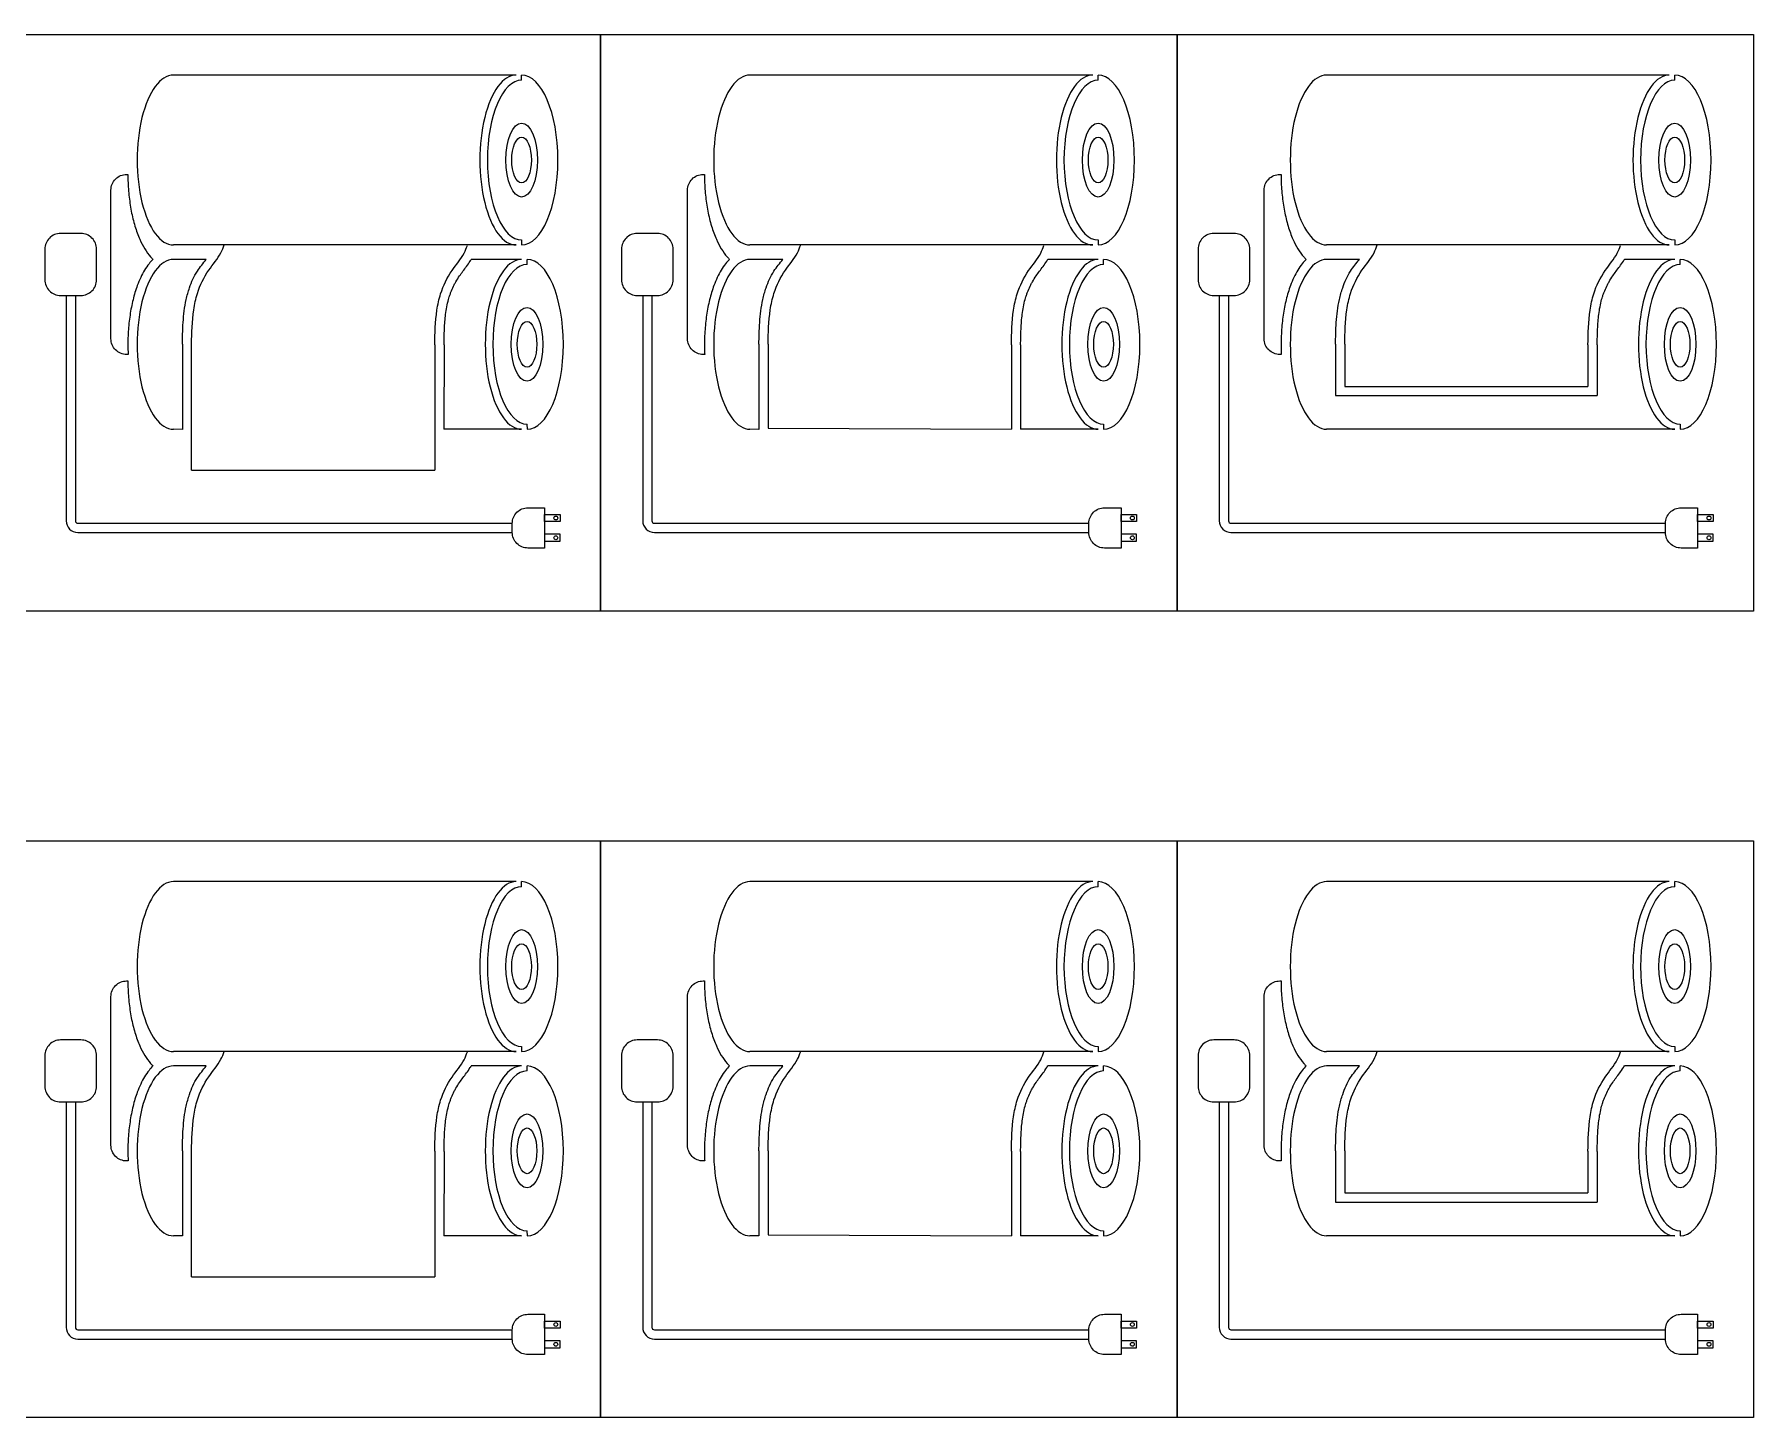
# Model space of a CAD drawing. Header units: millimetres. Extents: x 8720 to 21065, y 164 to 8435.
# Drawn here: x 17093 to 21065, y 5240 to 8435 of the extents above; entities that cross this region are included whole.
import ezdxf

# ---------------------------------------------------------------- set-up
doc = ezdxf.new("R2010")
doc.units = ezdxf.units.MM
doc.layers.add('1', color=6, linetype='Continuous')

msp = doc.modelspace()

# ---------------------------------------------------------------- linework, layer by layer
at = {"layer": '1'}
for points in [[(17068.6, 8434.9), (18400.7, 8434.9), (18400.7, 7102.8), (17068.6, 7102.8)], [(18400.7, 8434.9), (19732.8, 8434.9), (19732.8, 7102.8), (18400.7, 7102.8)], [(19732.8, 8434.9), (21064.9, 8434.9), (21064.9, 7102.8), (19732.8, 7102.8)], [(18271.4, 7325.9), (18307.4, 7325.9), (18307.4, 7309.5), (18271.4, 7309.5)], [(19603.5, 7325.9), (19639.5, 7325.9), (19639.5, 7309.5), (19603.5, 7309.5)], [(20935.5, 7325.9), (20971.5, 7325.9), (20971.5, 7309.5), (20935.5, 7309.5)], [(18271.4, 7263.9), (18307.4, 7263.9), (18307.4, 7280.3), (18271.4, 7280.3)], [(19603.5, 7263.9), (19639.5, 7263.9), (19639.5, 7280.3), (19603.5, 7280.3)], [(20935.5, 7263.9), (20971.5, 7263.9), (20971.5, 7280.3), (20935.5, 7280.3)], [(17068.6, 6571.8), (18400.7, 6571.8), (18400.7, 5239.7), (17068.6, 5239.7)], [(18400.7, 6571.8), (19732.8, 6571.8), (19732.8, 5239.7), (18400.7, 5239.7)], [(19732.8, 6571.8), (21064.9, 6571.8), (21064.9, 5239.7), (19732.8, 5239.7)], [(18271.4, 5462.8), (18307.4, 5462.8), (18307.4, 5446.4), (18271.4, 5446.4)], [(19603.5, 5462.8), (19639.5, 5462.8), (19639.5, 5446.4), (19603.5, 5446.4)], [(20935.5, 5462.8), (20971.5, 5462.8), (20971.5, 5446.4), (20935.5, 5446.4)], [(18271.4, 5400.8), (18307.4, 5400.8), (18307.4, 5417.2), (18271.4, 5417.2)], [(19603.5, 5400.8), (19639.5, 5400.8), (19639.5, 5417.2), (19603.5, 5417.2)], [(20935.5, 5400.8), (20971.5, 5400.8), (20971.5, 5417.2), (20935.5, 5417.2)]]:
    msp.add_lwpolyline(points, close=True, dxfattribs=at)
for points in [[(18205.9, 8340.8), (17414.2, 8340.8)], [(18218.5, 8329.2), (18218.5, 8340.8)], [(19538, 8340.8), (18746.2, 8340.8)], [(19550.6, 8329.2), (19550.6, 8340.8)], [(20870.1, 8340.8), (20078.3, 8340.8)], [(20882.7, 8329.2), (20882.7, 8340.8)], [(18205.9, 7948.4), (17414.2, 7948.4)], [(18218.5, 7960), (18218.5, 7948.4)], [(19538, 7948.4), (18746.2, 7948.4)], [(19550.6, 7960), (19550.6, 7948.4)], [(20870.1, 7948.4), (20078.3, 7948.4)], [(20882.7, 7960), (20882.7, 7948.4)], [(17489.9, 7915.1), (17414.2, 7915.1)], [(18218.5, 7915.1), (18102.1, 7915.1)], [(18231.1, 7903.5), (18231.1, 7915.1)], [(18822, 7915.1), (18746.2, 7915.1)], [(19550.6, 7915.1), (19434.2, 7915.1)], [(19563.1, 7903.5), (19563.1, 7915.1)], [(20154, 7915.1), (20078.3, 7915.1)], [(20882.7, 7915.1), (20766.3, 7915.1)], [(20895.2, 7903.5), (20895.2, 7915.1)], [(17434.8, 7719.3), (17434.8, 7522.5)], [(17456.1, 7428.3), (17456.1, 7718.9)], [(18018, 7718), (18018, 7428.3)], [(18039.3, 7717.6), (18039, 7522.7)], [(18766.9, 7719.3), (18766.9, 7522.5)], [(19350.1, 7718), (19350.1, 7522.7)], [(19371.4, 7717.6), (19371.1, 7522.7)], [(20099, 7719.3), (20099, 7600.5)], [(20682.2, 7718), (20682.2, 7621.7)], [(20703.5, 7717.6), (20703.3, 7600.5)], [(20099, 7600.5), (20703.3, 7600.5)], [(20120.2, 7621.7), (20682.2, 7621.7)], [(17434.8, 7522.5), (17414.2, 7522.7)], [(18218.5, 7522.7), (18039, 7522.7)], [(18231, 7534.3), (18231.1, 7522.7)], [(18766.9, 7522.5), (18746.2, 7522.7)], [(18788.1, 7525), (19350.1, 7522.7)], [(19550.6, 7522.7), (19371.1, 7522.7)], [(19563.1, 7534.3), (19563.1, 7522.7)], [(20882.7, 7522.7), (20078.3, 7522.7)], [(20895.2, 7534.3), (20895.2, 7522.7)], [(17456.1, 7428.3), (18018, 7428.3)], [(18205.9, 6477.7), (17414.2, 6477.7)], [(18218.5, 6466.1), (18218.5, 6477.7)], [(19538, 6477.7), (18746.2, 6477.7)], [(19550.6, 6466.1), (19550.6, 6477.7)], [(20870.1, 6477.7), (20078.3, 6477.7)], [(20882.7, 6466.1), (20882.7, 6477.7)], [(18205.9, 6085.3), (17414.2, 6085.3)], [(18218.5, 6096.9), (18218.5, 6085.3)], [(19538, 6085.3), (18746.2, 6085.3)], [(19550.6, 6096.9), (19550.6, 6085.3)], [(20870.1, 6085.3), (20078.3, 6085.3)], [(20882.7, 6096.9), (20882.7, 6085.3)], [(17489.9, 6052), (17414.2, 6052)], [(18218.5, 6052), (18102.1, 6052)], [(18231.1, 6040.4), (18231.1, 6052)], [(18822, 6052), (18746.2, 6052)], [(19550.6, 6052), (19434.2, 6052)], [(19563.1, 6040.4), (19563.1, 6052)], [(20154, 6052), (20078.3, 6052)], [(20882.7, 6052), (20766.3, 6052)], [(20895.2, 6040.4), (20895.2, 6052)], [(17434.8, 5856.2), (17434.8, 5659.4)], [(17456.1, 5565.2), (17456.1, 5855.8)], [(18018, 5854.9), (18018, 5565.2)], [(18039.3, 5854.5), (18039, 5659.6)], [(18766.9, 5856.2), (18766.9, 5659.4)], [(19350.1, 5854.9), (19350.1, 5659.6)], [(19371.4, 5854.5), (19371.1, 5659.6)], [(20099, 5856.2), (20099, 5737.4)], [(20682.2, 5854.9), (20682.2, 5758.7)], [(20703.5, 5854.5), (20703.3, 5737.4)], [(20099, 5737.4), (20703.3, 5737.4)], [(20120.2, 5758.7), (20682.2, 5758.7)], [(17434.8, 5659.4), (17414.2, 5659.6)], [(18218.5, 5659.6), (18039, 5659.6)], [(18231, 5671.2), (18231.1, 5659.6)], [(18766.9, 5659.4), (18746.2, 5659.6)], [(18788.1, 5662), (19350.1, 5659.6)], [(19550.6, 5659.6), (19371.1, 5659.6)], [(19563.1, 5671.2), (19563.1, 5659.6)], [(20882.7, 5659.6), (20078.3, 5659.6)], [(20895.2, 5671.2), (20895.2, 5659.6)], [(17456.1, 5565.2), (18018, 5565.2)]]:
    msp.add_lwpolyline(points, dxfattribs=at)
for points in [[(17309.6, 7695.6), (17306, 7695.6, -0.414214), (17269.8, 7731.8), (17269.8, 8075.2, -0.414214), (17306, 8111.4), (17309, 8111.4)], [(18641.6, 7695.6), (18638.1, 7695.6, -0.414214), (18601.9, 7731.8), (18601.9, 8075.2, -0.414214), (18638.1, 8111.4), (18641.1, 8111.4)], [(19973.7, 7695.6), (19970.2, 7695.6, -0.414214), (19934, 7731.8), (19934, 8075.2, -0.414214), (19970.2, 8111.4), (19973.2, 8111.4)], [(17166.3, 7831.9), (17166.3, 7311.2, 0.414214), (17193.2, 7284.3), (18197, 7284.3)], [(17187.6, 7831.9), (17187.6, 7311.2, 0.414214), (17193.2, 7305.5), (18197, 7305.5)], [(18498.4, 7831.9), (18498.4, 7311.2, 0.414214), (18525.3, 7284.3), (19529.1, 7284.3)], [(18519.6, 7831.9), (18519.6, 7311.2, 0.414214), (18525.3, 7305.5), (19529.1, 7305.5)], [(19830.5, 7831.9), (19830.5, 7311.2, 0.414214), (19857.4, 7284.3), (20861.2, 7284.3)], [(19851.7, 7831.9), (19851.7, 7311.2, 0.414214), (19857.4, 7305.5), (20861.2, 7305.5)], [(17309.6, 5832.5), (17306, 5832.5, -0.414214), (17269.8, 5868.7), (17269.8, 6212.1, -0.414214), (17306, 6248.3), (17309, 6248.3)], [(18641.6, 5832.5), (18638.1, 5832.5, -0.414214), (18601.9, 5868.7), (18601.9, 6212.1, -0.414214), (18638.1, 6248.3), (18641.1, 6248.3)], [(19973.7, 5832.5), (19970.2, 5832.5, -0.414214), (19934, 5868.7), (19934, 6212.1, -0.414214), (19970.2, 6248.3), (19973.2, 6248.3)], [(17166.3, 5968.8), (17166.3, 5448.1, 0.414214), (17193.2, 5421.2), (18197, 5421.2)], [(17187.6, 5968.8), (17187.6, 5448.1, 0.414214), (17193.2, 5442.5), (18197, 5442.5)], [(18498.4, 5968.8), (18498.4, 5448.1, 0.414214), (18525.3, 5421.2), (19529.1, 5421.2)], [(18519.6, 5968.8), (18519.6, 5448.1, 0.414214), (18525.3, 5442.5), (19529.1, 5442.5)], [(19830.5, 5968.8), (19830.5, 5448.1, 0.414214), (19857.4, 5421.2), (20861.2, 5421.2)], [(19851.7, 5968.8), (19851.7, 5448.1, 0.414214), (19857.4, 5442.5), (20861.2, 5442.5)]]:
    msp.add_lwpolyline(points, format="xyb", dxfattribs=at)
for points in [[(17200.4, 7975.1), (17153.4, 7975.1, 0.414214), (17117.2, 7938.9), (17117.2, 7868.1, 0.414214), (17153.4, 7831.9), (17200.4, 7831.9, 0.414214), (17236.6, 7868.1), (17236.6, 7938.9, 0.414214)], [(18532.5, 7975.1), (18485.5, 7975.1, 0.414214), (18449.3, 7938.9), (18449.3, 7868.1, 0.414214), (18485.5, 7831.9), (18532.5, 7831.9, 0.414214), (18568.7, 7868.1), (18568.7, 7938.9, 0.414214)], [(19864.6, 7975.1), (19817.6, 7975.1, 0.414214), (19781.4, 7938.9), (19781.4, 7868.1, 0.414214), (19817.6, 7831.9), (19864.6, 7831.9, 0.414214), (19900.8, 7868.1), (19900.8, 7938.9, 0.414214)], [(18233.2, 7341.5), (18271.4, 7341.5), (18271.4, 7248.3), (18233.2, 7248.3, -0.414214), (18197, 7284.5), (18197, 7305.3, -0.414214)], [(19565.3, 7341.5), (19603.5, 7341.5), (19603.5, 7248.3), (19565.3, 7248.3, -0.414214), (19529.1, 7284.5), (19529.1, 7305.3, -0.414214)], [(20897.4, 7341.5), (20935.5, 7341.5), (20935.5, 7248.3), (20897.4, 7248.3, -0.414214), (20861.2, 7284.5), (20861.2, 7305.3, -0.414214)], [(17200.4, 6112), (17153.4, 6112, 0.414214), (17117.2, 6075.8), (17117.2, 6005, 0.414214), (17153.4, 5968.8), (17200.4, 5968.8, 0.414214), (17236.6, 6005), (17236.6, 6075.8, 0.414214)], [(18532.5, 6112), (18485.5, 6112, 0.414214), (18449.3, 6075.8), (18449.3, 6005, 0.414214), (18485.5, 5968.8), (18532.5, 5968.8, 0.414214), (18568.7, 6005), (18568.7, 6075.8, 0.414214)], [(19864.6, 6112), (19817.6, 6112, 0.414214), (19781.4, 6075.8), (19781.4, 6005, 0.414214), (19817.6, 5968.8), (19864.6, 5968.8, 0.414214), (19900.8, 6005), (19900.8, 6075.8, 0.414214)], [(18233.2, 5478.4), (18271.4, 5478.4), (18271.4, 5385.2), (18233.2, 5385.2, -0.414214), (18197, 5421.4), (18197, 5442.2, -0.414214)], [(19565.3, 5478.4), (19603.5, 5478.4), (19603.5, 5385.2), (19565.3, 5385.2, -0.414214), (19529.1, 5421.4), (19529.1, 5442.2, -0.414214)], [(20897.4, 5478.4), (20935.5, 5478.4), (20935.5, 5385.2), (20897.4, 5385.2, -0.414214), (20861.2, 5421.4), (20861.2, 5442.2, -0.414214)]]:
    msp.add_lwpolyline(points, format="xyb", close=True, dxfattribs=at)
for centre in [(18297.6, 7317.7), (19629.7, 7317.7), (20961.8, 7317.7), (18297.6, 7272.1), (19629.7, 7272.1), (20961.8, 7272.1), (18297.6, 5454.6), (19629.7, 5454.6), (20961.8, 5454.6), (18297.6, 5409), (19629.7, 5409), (20961.8, 5409)]:
    msp.add_circle(centre, 4.42, dxfattribs=at)
for centre, major_axis, start_param, end_param in [((17414.2, 8144.6), (0, 196.2), 0, 3.141593), ((18205.9, 8144.6), (0, 196.2), 0, 3.141593), ((18218.5, 8144.6), (0, 184.6), 0, 3.141577), ((18218.5, 8144.6), (0, 196.2), 3.141593, 6.283185), ((18746.2, 8144.6), (0, 196.2), 0, 3.141593), ((19538, 8144.6), (0, 196.2), 0, 3.141593), ((19550.6, 8144.6), (0, 184.6), 0, 3.141577), ((19550.6, 8144.6), (0, 196.2), 3.141593, 6.283185), ((20078.3, 8144.6), (0, 196.2), 0, 3.141593), ((20870.1, 8144.6), (0, 196.2), 0, 3.141593), ((20882.7, 8144.6), (0, 184.6), 0, 3.141577), ((20882.7, 8144.6), (0, 196.2), 3.141593, 6.283185), ((17414.2, 7718.9), (0, 196.2), 0, 3.141593), ((18218.5, 7718.9), (0, 196.2), 0, 3.141593), ((18231.1, 7718.9), (0, 196.2), 3.141593, 6.283185), ((18746.2, 7718.9), (0, 196.2), 0, 3.141593), ((19550.6, 7718.9), (0, 196.2), 0, 3.141593), ((19563.1, 7718.9), (0, 196.2), 3.141593, 6.283185), ((20078.3, 7718.9), (0, 196.2), 0, 3.141593), ((20882.7, 7718.9), (0, 196.2), 0, 3.141593), ((20895.2, 7718.9), (0, 196.2), 3.141593, 6.283185), ((18231.1, 7718.9), (0, 184.6), 0, 3.141577), ((19563.1, 7718.9), (0, 184.6), 0, 3.141577), ((20895.2, 7718.9), (0, 184.6), 0, 3.141577), ((17414.2, 6281.5), (0, 196.2), 0, 3.141593), ((18205.9, 6281.5), (0, 196.2), 0, 3.141593), ((18218.5, 6281.5), (0, 196.2), 3.141593, 6.283185), ((18746.2, 6281.5), (0, 196.2), 0, 3.141593), ((19538, 6281.5), (0, 196.2), 0, 3.141593), ((19550.6, 6281.5), (0, 196.2), 3.141593, 6.283185), ((20078.3, 6281.5), (0, 196.2), 0, 3.141593), ((20870.1, 6281.5), (0, 196.2), 0, 3.141593), ((20882.7, 6281.5), (0, 196.2), 3.141593, 6.283185), ((18218.5, 6281.5), (0, 184.6), 0, 3.141577), ((19550.6, 6281.5), (0, 184.6), 0, 3.141577), ((20882.7, 6281.5), (0, 184.6), 0, 3.141577), ((17414.2, 5855.8), (0, 196.2), 0, 3.141593), ((18218.5, 5855.8), (0, 196.2), 0, 3.141593), ((18231.1, 5855.8), (0, 184.6), 0, 3.141577), ((18231.1, 5855.8), (0, 196.2), 3.141593, 6.283185), ((18746.2, 5855.8), (0, 196.2), 0, 3.141593), ((19550.6, 5855.8), (0, 196.2), 0, 3.141593), ((19563.1, 5855.8), (0, 184.6), 0, 3.141577), ((19563.1, 5855.8), (0, 196.2), 3.141593, 6.283185), ((20078.3, 5855.8), (0, 196.2), 0, 3.141593), ((20882.7, 5855.8), (0, 196.2), 0, 3.141593), ((20895.2, 5855.8), (0, 184.6), 0, 3.141577), ((20895.2, 5855.8), (0, 196.2), 3.141593, 6.283185)]:
    msp.add_ellipse(centre, major_axis=major_axis, ratio=0.427627, start_param=start_param, end_param=end_param, dxfattribs=at)
for centre, major_axis in [((18218.5, 8144.6), (0, 85.4)), ((19550.6, 8144.6), (0, 85.4)), ((20882.7, 8144.6), (0, 85.4)), ((18218.5, 8144.6), (0, 52.9)), ((19550.6, 8144.6), (0, 52.9)), ((20882.7, 8144.6), (0, 52.9)), ((18231.1, 7718.9), (0, 85.4)), ((19563.1, 7718.9), (0, 85.4)), ((20895.2, 7718.9), (0, 85.4)), ((18231.1, 7718.9), (0, 52.9)), ((19563.1, 7718.9), (0, 52.9)), ((20895.2, 7718.9), (0, 52.9)), ((18218.5, 6281.5), (0, 85.4)), ((19550.6, 6281.5), (0, 85.4)), ((20882.7, 6281.5), (0, 85.4)), ((18218.5, 6281.5), (0, 52.9)), ((19550.6, 6281.5), (0, 52.9)), ((20882.7, 6281.5), (0, 52.9)), ((18231.1, 5855.8), (0, 85.4)), ((19563.1, 5855.8), (0, 85.4)), ((20895.2, 5855.8), (0, 85.4)), ((18231.1, 5855.8), (0, 52.9)), ((19563.1, 5855.8), (0, 52.9)), ((20895.2, 5855.8), (0, 52.9))]:
    msp.add_ellipse(centre, major_axis=major_axis, ratio=0.427627, dxfattribs=at)
for points, knots in [([(17309, 8111.4), (17309, 8108.2), (17309, 8105.1), (17309.3, 8089.1), (17310.1, 8076.2), (17312.7, 8050.9), (17314.5, 8038.5), (17319.1, 8014.6), (17321.9, 8003.1), (17328.5, 7981.3), (17332.2, 7971.1), (17339.9, 7953.7), (17343.8, 7946.3), (17352.1, 7932.7), (17356.6, 7926.5), (17363.2, 7918.9), (17365, 7917), (17366.9, 7915.1)], [1.570796, 1.570796, 1.570796, 1.570796, 1.616222, 1.616222, 1.805617, 1.805617, 1.995012, 1.995012, 2.184408, 2.184408, 2.373803, 2.373803, 2.531066, 2.531066, 2.68833, 2.68833, 2.745414, 2.745414, 2.745414, 2.745414]), ([(18641.1, 8111.4), (18641.1, 8108.2), (18641.1, 8105.1), (18641.4, 8089.1), (18642.2, 8076.2), (18644.8, 8050.9), (18646.6, 8038.5), (18651.2, 8014.6), (18654, 8003.1), (18660.6, 7981.3), (18664.3, 7971.1), (18672, 7953.7), (18675.8, 7946.3), (18684.2, 7932.7), (18688.6, 7926.5), (18695.3, 7918.9), (18697.1, 7917), (18699, 7915.1)], [1.570796, 1.570796, 1.570796, 1.570796, 1.616222, 1.616222, 1.805617, 1.805617, 1.995012, 1.995012, 2.184408, 2.184408, 2.373803, 2.373803, 2.531066, 2.531066, 2.68833, 2.68833, 2.745414, 2.745414, 2.745414, 2.745414]), ([(19973.2, 8111.4), (19973.2, 8108.2), (19973.2, 8105.1), (19973.5, 8089.1), (19974.3, 8076.2), (19976.9, 8050.9), (19978.7, 8038.5), (19983.3, 8014.6), (19986.1, 8003.1), (19992.6, 7981.3), (19996.4, 7971.1), (20004.1, 7953.7), (20007.9, 7946.3), (20016.2, 7932.7), (20020.7, 7926.5), (20027.4, 7918.9), (20029.2, 7917), (20031.1, 7915.1)], [1.570796, 1.570796, 1.570796, 1.570796, 1.616222, 1.616222, 1.805617, 1.805617, 1.995012, 1.995012, 2.184408, 2.184408, 2.373803, 2.373803, 2.531066, 2.531066, 2.68833, 2.68833, 2.745414, 2.745414, 2.745414, 2.745414]), ([(17456.1, 7718.9), (17456.6, 7745.6), (17457.4, 7785.3), (17469.7, 7843.9), (17491.8, 7888.4), (17520.9, 7921.5), (17529.3, 7942.2), (17531.2, 7948.4)], [0, 0, 0, 0, 79.987175, 118.895519, 178.497886, 227.507346, 247.514943, 247.514943, 247.514943, 247.514943]), ([(18018, 7718), (18018.6, 7744.7), (18019.3, 7784.4), (18031.7, 7843), (18053.8, 7887.5), (18082.9, 7920.6), (18091.2, 7941.3), (18093.2, 7947.5)], [0, 0, 0, 0, 79.987175, 118.895519, 178.497886, 227.507346, 247.514943, 247.514943, 247.514943, 247.514943]), ([(18788.1, 7718.9), (18788.7, 7745.6), (18789.4, 7785.3), (18801.8, 7843.9), (18823.9, 7888.4), (18853, 7921.5), (18861.3, 7942.2), (18863.3, 7948.4)], [0, 0, 0, 0, 79.987175, 118.895519, 178.497886, 227.507346, 247.514943, 247.514943, 247.514943, 247.514943]), ([(19350.1, 7718), (19350.6, 7744.7), (19351.4, 7784.4), (19363.8, 7843), (19385.9, 7887.5), (19415, 7920.6), (19423.3, 7941.3), (19425.2, 7947.5)], [0, 0, 0, 0, 79.987175, 118.895519, 178.497886, 227.507346, 247.514943, 247.514943, 247.514943, 247.514943]), ([(20120.2, 7718.9), (20120.8, 7745.6), (20121.5, 7785.3), (20133.9, 7843.9), (20156, 7888.4), (20185.1, 7921.5), (20193.4, 7942.2), (20195.4, 7948.4)], [0, 0, 0, 0, 79.987175, 118.895519, 178.497886, 227.507346, 247.514943, 247.514943, 247.514943, 247.514943]), ([(20682.2, 7718), (20682.7, 7744.7), (20683.5, 7784.4), (20695.9, 7843), (20717.9, 7887.5), (20747, 7920.6), (20755.4, 7941.3), (20757.3, 7947.5)], [0, 0, 0, 0, 79.987175, 118.895519, 178.497886, 227.507346, 247.514943, 247.514943, 247.514943, 247.514943]), ([(17366.9, 7915.1), (17363.7, 7912), (17360.7, 7908.6), (17354.2, 7900.4), (17350.8, 7895.5), (17344.3, 7884.9), (17341.3, 7879.2), (17335.7, 7867.3), (17333.1, 7861.1), (17326.9, 7844.3), (17323.6, 7833.4), (17318, 7810.5), (17315.7, 7798.6), (17312, 7773.9), (17310.7, 7761.2), (17309.1, 7735.5), (17308.8, 7722.5), (17309.2, 7704.9), (17309.3, 7700.2), (17309.6, 7695.6)], [0.396178, 0.396178, 0.396178, 0.396178, 0.493407, 0.493407, 0.615151, 0.615151, 0.736896, 0.736896, 0.85864, 0.85864, 1.048035, 1.048035, 1.237431, 1.237431, 1.426826, 1.426826, 1.616222, 1.616222, 1.68451, 1.68451, 1.68451, 1.68451]), ([(17434.8, 7719.3), (17435, 7727.1), (17435.3, 7743.9), (17436.8, 7778.3), (17440.9, 7814.4), (17452.3, 7854.2), (17466.1, 7886.8), (17483.1, 7906.1), (17489.9, 7915.1)], [0, 0, 0, 0, 23.416859, 50.278148, 103.549139, 131.654751, 174.425973, 208.259166, 208.259166, 208.259166, 208.259166]), ([(18039.3, 7717.6), (18039.4, 7723.9), (18039.5, 7730.1), (18040, 7748.2), (18040.5, 7760), (18041.9, 7777), (18042.4, 7782.6), (18043.8, 7793.9), (18044.7, 7799.8), (18046.9, 7811.2), (18048.2, 7816.9), (18050.3, 7824.5), (18050.9, 7826.5), (18052.3, 7831), (18053.1, 7833.4), (18054.8, 7838.1), (18055.7, 7840.5), (18058.6, 7847.5), (18060.7, 7852.1), (18064.2, 7859), (18065.5, 7861.3), (18069.5, 7868.3), (18072.3, 7872.8), (18077.7, 7880.6), (18080.3, 7884.1), (18085.7, 7891.3), (18088.5, 7895), (18094.2, 7902.8), (18097, 7906.9), (18100.6, 7912.5), (18101.3, 7913.8), (18102.1, 7915.1)], [0, 0, 0, 0, 18.78915, 18.78915, 55.128986, 55.128986, 72.779524, 72.779524, 91.754675, 91.754675, 110.729826, 110.729826, 117.998154, 117.998154, 126.475109, 126.475109, 134.952065, 134.952065, 151.905977, 151.905977, 160.784517, 160.784517, 178.541598, 178.541598, 192.103438, 192.103438, 205.665278, 205.665278, 219.227118, 219.227118, 223.128054, 223.128054, 223.128054, 223.128054]), ([(18699, 7915.1), (18695.8, 7912), (18692.8, 7908.6), (18686.2, 7900.4), (18682.8, 7895.5), (18676.4, 7884.9), (18673.4, 7879.2), (18667.8, 7867.3), (18665.2, 7861.1), (18659, 7844.3), (18655.7, 7833.4), (18650.1, 7810.5), (18647.7, 7798.6), (18644.1, 7773.9), (18642.8, 7761.2), (18641.2, 7735.5), (18640.9, 7722.5), (18641.3, 7704.9), (18641.4, 7700.2), (18641.6, 7695.6)], [0.396178, 0.396178, 0.396178, 0.396178, 0.493407, 0.493407, 0.615151, 0.615151, 0.736896, 0.736896, 0.85864, 0.85864, 1.048035, 1.048035, 1.237431, 1.237431, 1.426826, 1.426826, 1.616222, 1.616222, 1.68451, 1.68451, 1.68451, 1.68451]), ([(18766.9, 7719.3), (18767, 7727.1), (18767.4, 7743.9), (18768.8, 7778.3), (18773, 7814.4), (18784.3, 7854.2), (18798.2, 7886.8), (18815.2, 7906.1), (18822, 7915.1)], [0, 0, 0, 0, 23.416859, 50.278148, 103.549139, 131.654751, 174.425973, 208.259166, 208.259166, 208.259166, 208.259166]), ([(19371.4, 7717.6), (19371.5, 7723.9), (19371.6, 7730.1), (19372.1, 7748.2), (19372.6, 7760), (19373.9, 7777), (19374.5, 7782.6), (19375.9, 7793.9), (19376.8, 7799.8), (19379, 7811.2), (19380.3, 7816.9), (19382.4, 7824.5), (19383, 7826.5), (19384.4, 7831), (19385.2, 7833.4), (19386.9, 7838.1), (19387.8, 7840.5), (19390.7, 7847.5), (19392.8, 7852.1), (19396.3, 7859), (19397.6, 7861.3), (19401.6, 7868.3), (19404.4, 7872.8), (19409.8, 7880.6), (19412.4, 7884.1), (19417.8, 7891.3), (19420.6, 7895), (19426.3, 7902.8), (19429.1, 7906.9), (19432.6, 7912.5), (19433.4, 7913.8), (19434.2, 7915.1)], [0, 0, 0, 0, 18.78915, 18.78915, 55.128986, 55.128986, 72.779524, 72.779524, 91.754675, 91.754675, 110.729826, 110.729826, 117.998154, 117.998154, 126.475109, 126.475109, 134.952065, 134.952065, 151.905977, 151.905977, 160.784517, 160.784517, 178.541598, 178.541598, 192.103438, 192.103438, 205.665278, 205.665278, 219.227118, 219.227118, 223.128054, 223.128054, 223.128054, 223.128054]), ([(20031.1, 7915.1), (20027.9, 7912), (20024.8, 7908.6), (20018.3, 7900.4), (20014.9, 7895.5), (20008.5, 7884.9), (20005.5, 7879.2), (19999.9, 7867.3), (19997.3, 7861.1), (19991.1, 7844.3), (19987.8, 7833.4), (19982.2, 7810.5), (19979.8, 7798.6), (19976.2, 7773.9), (19974.9, 7761.2), (19973.3, 7735.5), (19973, 7722.5), (19973.3, 7704.9), (19973.5, 7700.2), (19973.7, 7695.6)], [0.396178, 0.396178, 0.396178, 0.396178, 0.493407, 0.493407, 0.615151, 0.615151, 0.736896, 0.736896, 0.85864, 0.85864, 1.048035, 1.048035, 1.237431, 1.237431, 1.426826, 1.426826, 1.616222, 1.616222, 1.68451, 1.68451, 1.68451, 1.68451]), ([(20099, 7719.3), (20099.1, 7727.1), (20099.4, 7743.9), (20100.9, 7778.3), (20105.1, 7814.4), (20116.4, 7854.2), (20130.2, 7886.8), (20147.3, 7906.1), (20154, 7915.1)], [0, 0, 0, 0, 23.416859, 50.278148, 103.549139, 131.654751, 174.425973, 208.259166, 208.259166, 208.259166, 208.259166]), ([(20703.5, 7717.6), (20703.6, 7723.9), (20703.7, 7730.1), (20704.2, 7748.2), (20704.7, 7760), (20706, 7777), (20706.6, 7782.6), (20708, 7793.9), (20708.9, 7799.8), (20711.1, 7811.2), (20712.4, 7816.9), (20714.4, 7824.5), (20715.1, 7826.5), (20716.5, 7831), (20717.3, 7833.4), (20719, 7838.1), (20719.9, 7840.5), (20722.8, 7847.5), (20724.9, 7852.1), (20728.4, 7859), (20729.7, 7861.3), (20733.6, 7868.3), (20736.5, 7872.8), (20741.9, 7880.6), (20744.5, 7884.1), (20749.8, 7891.3), (20752.7, 7895), (20758.3, 7902.8), (20761.2, 7906.9), (20764.7, 7912.5), (20765.5, 7913.8), (20766.3, 7915.1)], [0, 0, 0, 0, 18.78915, 18.78915, 55.128986, 55.128986, 72.779524, 72.779524, 91.754675, 91.754675, 110.729826, 110.729826, 117.998154, 117.998154, 126.475109, 126.475109, 134.952065, 134.952065, 151.905977, 151.905977, 160.784517, 160.784517, 178.541598, 178.541598, 192.103438, 192.103438, 205.665278, 205.665278, 219.227118, 219.227118, 223.128054, 223.128054, 223.128054, 223.128054]), ([(17309, 6248.3), (17309, 6245.2), (17309, 6242.1), (17309.3, 6226), (17310.1, 6213.1), (17312.7, 6187.8), (17314.5, 6175.4), (17319.1, 6151.5), (17321.9, 6140), (17328.5, 6118.3), (17332.2, 6108), (17339.9, 6090.6), (17343.8, 6083.2), (17352.1, 6069.6), (17356.6, 6063.4), (17363.2, 6055.8), (17365, 6053.9), (17366.9, 6052)], [1.570796, 1.570796, 1.570796, 1.570796, 1.616222, 1.616222, 1.805617, 1.805617, 1.995012, 1.995012, 2.184408, 2.184408, 2.373803, 2.373803, 2.531066, 2.531066, 2.68833, 2.68833, 2.745414, 2.745414, 2.745414, 2.745414]), ([(18641.1, 6248.3), (18641.1, 6245.2), (18641.1, 6242.1), (18641.4, 6226), (18642.2, 6213.1), (18644.8, 6187.8), (18646.6, 6175.4), (18651.2, 6151.5), (18654, 6140), (18660.6, 6118.3), (18664.3, 6108), (18672, 6090.6), (18675.8, 6083.2), (18684.2, 6069.6), (18688.6, 6063.4), (18695.3, 6055.8), (18697.1, 6053.9), (18699, 6052)], [1.570796, 1.570796, 1.570796, 1.570796, 1.616222, 1.616222, 1.805617, 1.805617, 1.995012, 1.995012, 2.184408, 2.184408, 2.373803, 2.373803, 2.531066, 2.531066, 2.68833, 2.68833, 2.745414, 2.745414, 2.745414, 2.745414]), ([(19973.2, 6248.3), (19973.2, 6245.2), (19973.2, 6242.1), (19973.5, 6226), (19974.3, 6213.1), (19976.9, 6187.8), (19978.7, 6175.4), (19983.3, 6151.5), (19986.1, 6140), (19992.6, 6118.3), (19996.4, 6108), (20004.1, 6090.6), (20007.9, 6083.2), (20016.2, 6069.6), (20020.7, 6063.4), (20027.4, 6055.8), (20029.2, 6053.9), (20031.1, 6052)], [1.570796, 1.570796, 1.570796, 1.570796, 1.616222, 1.616222, 1.805617, 1.805617, 1.995012, 1.995012, 2.184408, 2.184408, 2.373803, 2.373803, 2.531066, 2.531066, 2.68833, 2.68833, 2.745414, 2.745414, 2.745414, 2.745414]), ([(17456.1, 5855.8), (17456.6, 5882.5), (17457.4, 5922.3), (17469.7, 5980.8), (17491.8, 6025.3), (17520.9, 6058.4), (17529.3, 6079.1), (17531.2, 6085.3)], [0, 0, 0, 0, 79.987175, 118.895519, 178.497886, 227.507346, 247.514943, 247.514943, 247.514943, 247.514943]), ([(18018, 5854.9), (18018.6, 5881.6), (18019.3, 5921.4), (18031.7, 5979.9), (18053.8, 6024.4), (18082.9, 6057.5), (18091.2, 6078.2), (18093.2, 6084.4)], [0, 0, 0, 0, 79.987175, 118.895519, 178.497886, 227.507346, 247.514943, 247.514943, 247.514943, 247.514943]), ([(18788.1, 5855.8), (18788.7, 5882.5), (18789.4, 5922.3), (18801.8, 5980.8), (18823.9, 6025.3), (18853, 6058.4), (18861.3, 6079.1), (18863.3, 6085.3)], [0, 0, 0, 0, 79.987175, 118.895519, 178.497886, 227.507346, 247.514943, 247.514943, 247.514943, 247.514943]), ([(19350.1, 5854.9), (19350.6, 5881.6), (19351.4, 5921.4), (19363.8, 5979.9), (19385.9, 6024.4), (19415, 6057.5), (19423.3, 6078.2), (19425.2, 6084.4)], [0, 0, 0, 0, 79.987175, 118.895519, 178.497886, 227.507346, 247.514943, 247.514943, 247.514943, 247.514943]), ([(20120.2, 5855.8), (20120.8, 5882.5), (20121.5, 5922.3), (20133.9, 5980.8), (20156, 6025.3), (20185.1, 6058.4), (20193.4, 6079.1), (20195.4, 6085.3)], [0, 0, 0, 0, 79.987175, 118.895519, 178.497886, 227.507346, 247.514943, 247.514943, 247.514943, 247.514943]), ([(20682.2, 5854.9), (20682.7, 5881.6), (20683.5, 5921.4), (20695.9, 5979.9), (20717.9, 6024.4), (20747, 6057.5), (20755.4, 6078.2), (20757.3, 6084.4)], [0, 0, 0, 0, 79.987175, 118.895519, 178.497886, 227.507346, 247.514943, 247.514943, 247.514943, 247.514943]), ([(17366.9, 6052), (17363.7, 6048.9), (17360.7, 6045.5), (17354.2, 6037.3), (17350.8, 6032.4), (17344.3, 6021.8), (17341.3, 6016.2), (17335.7, 6004.2), (17333.1, 5998), (17326.9, 5981.2), (17323.6, 5970.3), (17318, 5947.4), (17315.7, 5935.5), (17312, 5910.8), (17310.7, 5898.1), (17309.1, 5872.4), (17308.8, 5859.4), (17309.2, 5841.8), (17309.3, 5837.2), (17309.6, 5832.5)], [0.396178, 0.396178, 0.396178, 0.396178, 0.493407, 0.493407, 0.615151, 0.615151, 0.736896, 0.736896, 0.85864, 0.85864, 1.048035, 1.048035, 1.237431, 1.237431, 1.426826, 1.426826, 1.616222, 1.616222, 1.68451, 1.68451, 1.68451, 1.68451]), ([(17434.8, 5856.2), (17435, 5864), (17435.3, 5880.8), (17436.8, 5915.3), (17440.9, 5951.3), (17452.3, 5991.1), (17466.1, 6023.7), (17483.1, 6043), (17489.9, 6052)], [0, 0, 0, 0, 23.416859, 50.278148, 103.549139, 131.654751, 174.425973, 208.259166, 208.259166, 208.259166, 208.259166]), ([(18039.3, 5854.5), (18039.4, 5860.8), (18039.5, 5867), (18040, 5885.1), (18040.5, 5896.9), (18041.9, 5914), (18042.4, 5919.5), (18043.8, 5930.9), (18044.7, 5936.7), (18046.9, 5948.1), (18048.2, 5953.8), (18050.3, 5961.4), (18050.9, 5963.5), (18052.3, 5967.9), (18053.1, 5970.3), (18054.8, 5975), (18055.7, 5977.4), (18058.6, 5984.4), (18060.7, 5989), (18064.2, 5995.9), (18065.5, 5998.2), (18069.5, 6005.2), (18072.3, 6009.7), (18077.7, 6017.5), (18080.3, 6021), (18085.7, 6028.2), (18088.5, 6031.9), (18094.2, 6039.7), (18097, 6043.8), (18100.6, 6049.5), (18101.3, 6050.7), (18102.1, 6052)], [0, 0, 0, 0, 18.78915, 18.78915, 55.128986, 55.128986, 72.779524, 72.779524, 91.754675, 91.754675, 110.729826, 110.729826, 117.998154, 117.998154, 126.475109, 126.475109, 134.952065, 134.952065, 151.905977, 151.905977, 160.784517, 160.784517, 178.541598, 178.541598, 192.103438, 192.103438, 205.665278, 205.665278, 219.227118, 219.227118, 223.128054, 223.128054, 223.128054, 223.128054]), ([(18699, 6052), (18695.8, 6048.9), (18692.8, 6045.5), (18686.2, 6037.3), (18682.8, 6032.4), (18676.4, 6021.8), (18673.4, 6016.2), (18667.8, 6004.2), (18665.2, 5998), (18659, 5981.2), (18655.7, 5970.3), (18650.1, 5947.4), (18647.7, 5935.5), (18644.1, 5910.8), (18642.8, 5898.1), (18641.2, 5872.4), (18640.9, 5859.4), (18641.3, 5841.8), (18641.4, 5837.2), (18641.6, 5832.5)], [0.396178, 0.396178, 0.396178, 0.396178, 0.493407, 0.493407, 0.615151, 0.615151, 0.736896, 0.736896, 0.85864, 0.85864, 1.048035, 1.048035, 1.237431, 1.237431, 1.426826, 1.426826, 1.616222, 1.616222, 1.68451, 1.68451, 1.68451, 1.68451]), ([(18766.9, 5856.2), (18767, 5864), (18767.4, 5880.8), (18768.8, 5915.3), (18773, 5951.3), (18784.3, 5991.1), (18798.2, 6023.7), (18815.2, 6043), (18822, 6052)], [0, 0, 0, 0, 23.416859, 50.278148, 103.549139, 131.654751, 174.425973, 208.259166, 208.259166, 208.259166, 208.259166]), ([(19371.4, 5854.5), (19371.5, 5860.8), (19371.6, 5867), (19372.1, 5885.1), (19372.6, 5896.9), (19373.9, 5914), (19374.5, 5919.5), (19375.9, 5930.9), (19376.8, 5936.7), (19379, 5948.1), (19380.3, 5953.8), (19382.4, 5961.4), (19383, 5963.5), (19384.4, 5967.9), (19385.2, 5970.3), (19386.9, 5975), (19387.8, 5977.4), (19390.7, 5984.4), (19392.8, 5989), (19396.3, 5995.9), (19397.6, 5998.2), (19401.6, 6005.2), (19404.4, 6009.7), (19409.8, 6017.5), (19412.4, 6021), (19417.8, 6028.2), (19420.6, 6031.9), (19426.3, 6039.7), (19429.1, 6043.8), (19432.6, 6049.5), (19433.4, 6050.7), (19434.2, 6052)], [0, 0, 0, 0, 18.78915, 18.78915, 55.128986, 55.128986, 72.779524, 72.779524, 91.754675, 91.754675, 110.729826, 110.729826, 117.998154, 117.998154, 126.475109, 126.475109, 134.952065, 134.952065, 151.905977, 151.905977, 160.784517, 160.784517, 178.541598, 178.541598, 192.103438, 192.103438, 205.665278, 205.665278, 219.227118, 219.227118, 223.128054, 223.128054, 223.128054, 223.128054]), ([(20031.1, 6052), (20027.9, 6048.9), (20024.8, 6045.5), (20018.3, 6037.3), (20014.9, 6032.4), (20008.5, 6021.8), (20005.5, 6016.2), (19999.9, 6004.2), (19997.3, 5998), (19991.1, 5981.2), (19987.8, 5970.3), (19982.2, 5947.4), (19979.8, 5935.5), (19976.2, 5910.8), (19974.9, 5898.1), (19973.3, 5872.4), (19973, 5859.4), (19973.3, 5841.8), (19973.5, 5837.2), (19973.7, 5832.5)], [0.396178, 0.396178, 0.396178, 0.396178, 0.493407, 0.493407, 0.615151, 0.615151, 0.736896, 0.736896, 0.85864, 0.85864, 1.048035, 1.048035, 1.237431, 1.237431, 1.426826, 1.426826, 1.616222, 1.616222, 1.68451, 1.68451, 1.68451, 1.68451]), ([(20099, 5856.2), (20099.1, 5864), (20099.4, 5880.8), (20100.9, 5915.3), (20105.1, 5951.3), (20116.4, 5991.1), (20130.2, 6023.7), (20147.3, 6043), (20154, 6052)], [0, 0, 0, 0, 23.416859, 50.278148, 103.549139, 131.654751, 174.425973, 208.259166, 208.259166, 208.259166, 208.259166]), ([(20703.5, 5854.5), (20703.6, 5860.8), (20703.7, 5867), (20704.2, 5885.1), (20704.7, 5896.9), (20706, 5914), (20706.6, 5919.5), (20708, 5930.9), (20708.9, 5936.7), (20711.1, 5948.1), (20712.4, 5953.8), (20714.4, 5961.4), (20715.1, 5963.5), (20716.5, 5967.9), (20717.3, 5970.3), (20719, 5975), (20719.9, 5977.4), (20722.8, 5984.4), (20724.9, 5989), (20728.4, 5995.9), (20729.7, 5998.2), (20733.6, 6005.2), (20736.5, 6009.7), (20741.9, 6017.5), (20744.5, 6021), (20749.8, 6028.2), (20752.7, 6031.9), (20758.3, 6039.7), (20761.2, 6043.8), (20764.7, 6049.5), (20765.5, 6050.7), (20766.3, 6052)], [0, 0, 0, 0, 18.78915, 18.78915, 55.128986, 55.128986, 72.779524, 72.779524, 91.754675, 91.754675, 110.729826, 110.729826, 117.998154, 117.998154, 126.475109, 126.475109, 134.952065, 134.952065, 151.905977, 151.905977, 160.784517, 160.784517, 178.541598, 178.541598, 192.103438, 192.103438, 205.665278, 205.665278, 219.227118, 219.227118, 223.128054, 223.128054, 223.128054, 223.128054])]:
    msp.add_open_spline(points, degree=3, knots=knots, dxfattribs=at)
for points in [[(18788.1, 7718.9), (18788.1, 7654.3), (18788.1, 7589.7), (18788.1, 7525)], [(20120.2, 7718.9), (20120.2, 7686.5), (20120.2, 7654.1), (20120.2, 7621.7)], [(18788.1, 5855.8), (18788.1, 5791.2), (18788.1, 5726.6), (18788.1, 5662)], [(20120.2, 5855.8), (20120.2, 5823.4), (20120.2, 5791), (20120.2, 5758.7)]]:
    msp.add_open_spline(points, degree=3, dxfattribs=at)

doc.saveas('drawing.dxf')
